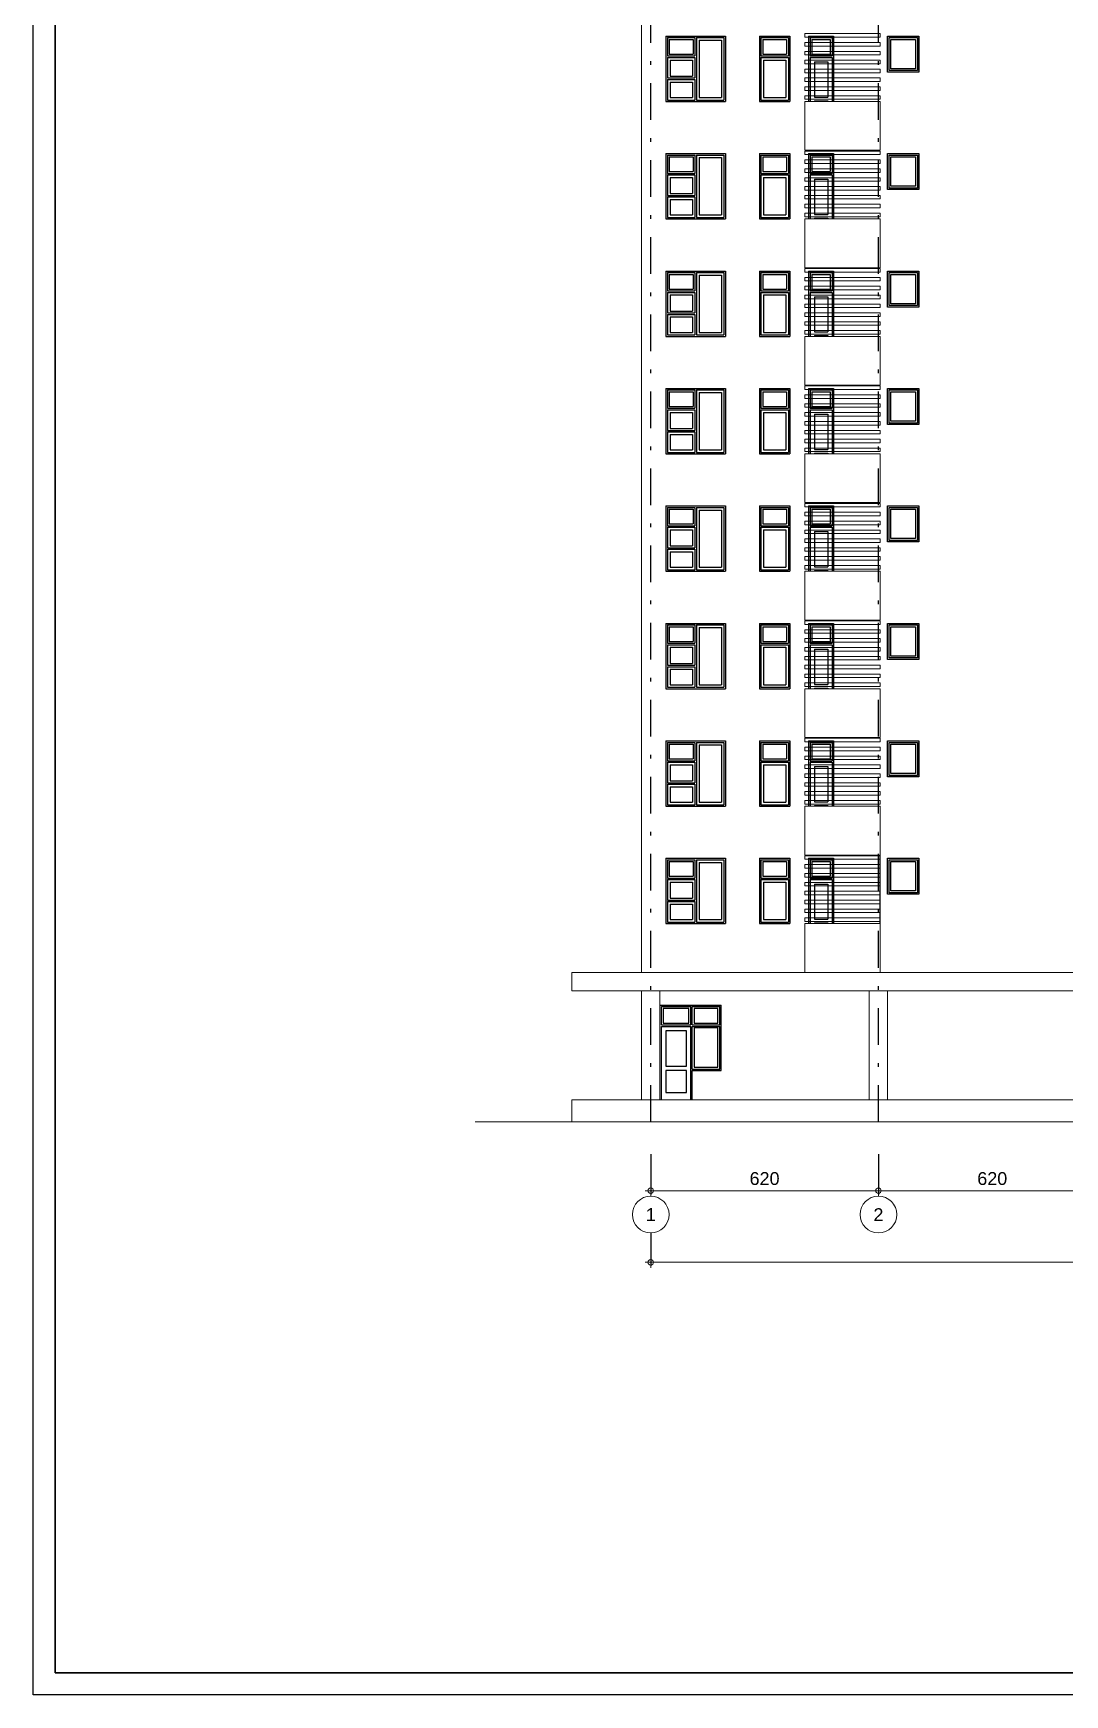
# Model space of a CAD drawing. Header units: millimetres. Extents: x 1676 to 1802, y 1105 to 1194.
# Drawn here: x 1676.22 to 1704.31, y 1104.62 to 1149.89 of the extents above; entities that cross this region are included whole.
import ezdxf
from ezdxf.enums import TextEntityAlignment as Align

# ---------------------------------------------------------------- set-up
doc = ezdxf.new("R2010")
doc.units = ezdxf.units.MM
doc.linetypes.add('DASHDOT', pattern=[1, 0.5, -0.25, 0, -0.25])
doc.layers.get('defpoints').update_dxf_attribs({"color": 1})
for name, color, linetype, lineweight in [('ars', 11, 'Continuous', 0), ('KOP', 7, 'Continuous', 20), ('KOP GARIS', 1, 'Continuous', 30), ('lan', 7, 'Continuous', 15), ('tem', 5, 'Continuous', 20), ('u', 6, 'Continuous', 20)]:
    doc.layers.add(name, color=color, linetype=linetype, lineweight=lineweight)
doc.layers.add('as', color=1, linetype='Continuous', plot=False)
doc.layers.add('Kusen', color=30, linetype='Continuous')
doc.styles.add('BOLD', font='arial.ttf')
doc.styles.add('S', font='simplex', dxfattribs={"width": 0.75})
doc.styles.get("Standard").update_dxf_attribs({"font": 'arial.ttf'})
doc.dimstyles.new('sk-100', dxfattribs={"dimtxt": 0.35, "dimasz": 0.15, "dimexe": 0.1, "dimexo": 0, "dimgap": 0.15, "dimtad": 1, "dimdec": 0, "dimlfac": 100, "dimzin": 0, "dimdsep": 46, "dimtxsty": 'Standard', "dimblk": 'BULAT', "dimcen": 0.09, "dimclrd": 256, "dimclre": 256, "dimclrt": 256, "dimadec": 0, "dimazin": 0, "dimtfac": 1, "dimtdec": 0, "dimtofl": 0, "dimtmove": 0, "dimatfit": 3, "dimldrblk": 'BULAT', "dimfxl": 1, "dimtolj": 1, "dimtzin": 0, "dimlwd": -1, "dimarcsym": 0})

# ---------------------------------------------------------------- blocks, each defined once
blk = doc.blocks.new('KOP A3 DED')
blk.add_lwpolyline([(-21, 29.697), (21, 29.697), (21, 0), (-21, 0), (-21, 29.697)])
at = {"layer": 'KOP GARIS'}
blk.add_lwpolyline([(-20.8, 29.497), (20.8, 29.497), (20.8, 0.2), (-20.8, 0.2)], close=True, dxfattribs=at)
at = {"layer": 'KOP', "style": 'BOLD'}
for tag, p in [('JUDUL1', (15.945, 4.092)), ('JUDUL2', (15.945, 3.747)), ('JUDUL3', (15.945, 3.427)), ('NO', (17.215, 1.101)), ('REFF', (17.207, 0.727)), ('FILE', (17.189, 0.336))]:
    blk.add_attdef(tag, p, '', height=0.12, dxfattribs=at)
for tag, p in [('SCALE1', (18.171, 1.948)), ('DATE', (19.9, 1.757)), ('NAME', (16.363, 1.738)), ('SCALE2', (18.169, 1.733)), ('SCALE3', (18.17, 1.521))]:
    blk.add_attdef(tag, text='', height=0.12, dxfattribs=at).set_placement(p, align=Align.MIDDLE_CENTER)
blk = doc.blocks.new('BULAT')
for p, q in [((-1, 0), (1, 0)), ((0, -1), (0, 1))]:
    blk.add_line(p, q)
blk.add_circle((0, 0), 0.5)
blk = doc.blocks.new('*D54')
at = {"layer": 'defpoints', "color": 0}
for p in [(1693.038, 1119.351), (1699.238, 1119.351), (1699.238, 1118.351)]:
    blk.add_point(p, dxfattribs=at)
at = {"layer": 'u', "lineweight": -2}
for p, q in [((1693.038, 1119.351), (1693.038, 1118.251)), ((1699.238, 1119.351), (1699.238, 1118.251))]:
    blk.add_line(p, q, dxfattribs=at)
at = {"layer": 'u'}
blk.add_line((1693.188, 1118.351), (1699.088, 1118.351), dxfattribs=at)
at = {"layer": 'u', "xscale": 0.15, "yscale": 0.15, "zscale": 0.15, "rotation": 180}
blk.add_blockref('BULAT', (1693.038, 1118.351), dxfattribs=at)
at = {"layer": 'u', "xscale": 0.15, "yscale": 0.15, "zscale": 0.15}
blk.add_blockref('BULAT', (1699.238, 1118.351), dxfattribs=at)
at = {"layer": 'u', "insert": (1696.138, 1118.68), "char_height": 0.35, "attachment_point": 5}
blk.add_mtext('\\A1;620', dxfattribs=at)
blk = doc.blocks.new('*D55')
at = {"layer": 'defpoints', "color": 0}
for p in [(1699.238, 1119.351), (1705.438, 1119.351), (1705.438, 1118.351)]:
    blk.add_point(p, dxfattribs=at)
at = {"layer": 'u', "lineweight": -2}
for p, q in [((1699.238, 1119.351), (1699.238, 1118.251)), ((1705.438, 1119.351), (1705.438, 1118.251))]:
    blk.add_line(p, q, dxfattribs=at)
at = {"layer": 'u'}
blk.add_line((1699.388, 1118.351), (1705.288, 1118.351), dxfattribs=at)
at = {"layer": 'u', "xscale": 0.15, "yscale": 0.15, "zscale": 0.15, "rotation": 180}
blk.add_blockref('BULAT', (1699.238, 1118.351), dxfattribs=at)
at = {"layer": 'u', "xscale": 0.15, "yscale": 0.15, "zscale": 0.15}
blk.add_blockref('BULAT', (1705.438, 1118.351), dxfattribs=at)
at = {"layer": 'u', "insert": (1702.338, 1118.68), "char_height": 0.35, "attachment_point": 5}
blk.add_mtext('\\A1;620', dxfattribs=at)
blk = doc.blocks.new('*D66')
at = {"layer": 'defpoints', "color": 0}
for p in [(1693.038, 1117.201), (1767.438, 1117.201), (1767.438, 1116.401)]:
    blk.add_point(p, dxfattribs=at)
at = {"layer": 'u', "lineweight": -2}
for p, q in [((1693.038, 1117.201), (1693.038, 1116.301)), ((1767.438, 1117.201), (1767.438, 1116.301))]:
    blk.add_line(p, q, dxfattribs=at)
at = {"layer": 'u'}
blk.add_line((1693.188, 1116.401), (1767.288, 1116.401), dxfattribs=at)
at = {"layer": 'u', "xscale": 0.15, "yscale": 0.15, "zscale": 0.15, "rotation": 180}
blk.add_blockref('BULAT', (1693.038, 1116.401), dxfattribs=at)
at = {"layer": 'u', "xscale": 0.15, "yscale": 0.15, "zscale": 0.15}
blk.add_blockref('BULAT', (1767.438, 1116.401), dxfattribs=at)
at = {"layer": 'u', "insert": (1730.238, 1116.73), "char_height": 0.35, "attachment_point": 5}
blk.add_mtext('\\A1;7440', dxfattribs=at)
blk = doc.blocks.new('NAV')
blk.add_circle((0, -0.4), 0.4)
at = {"style": 'S', "width": 0.75, "flags": 4}
blk.add_attdef('AV', text='', height=0.3, dxfattribs=at).set_placement((0, -0.4), align=Align.MIDDLE)

msp = doc.modelspace()

# ---------------------------------------------------------------- linework, layer by layer
at = {"layer": 'ars', "linetype": 'ByBlock'}
for points in [[(1699.288, 1149.78), (1697.238, 1149.78), (1697.238, 1149.877), (1699.288, 1149.877)], [(1699.288, 1149.538), (1697.238, 1149.538), (1697.238, 1149.635), (1699.288, 1149.635)], [(1699.288, 1149.296), (1697.238, 1149.296), (1697.238, 1149.393), (1699.288, 1149.393)], [(1699.288, 1149.054), (1697.238, 1149.054), (1697.238, 1149.151), (1699.288, 1149.151)], [(1699.288, 1148.812), (1697.238, 1148.812), (1697.238, 1148.909), (1699.288, 1148.909)], [(1699.288, 1148.571), (1697.238, 1148.571), (1697.238, 1148.667), (1699.288, 1148.667)], [(1699.288, 1148.329), (1697.238, 1148.329), (1697.238, 1148.426), (1699.288, 1148.426)], [(1699.288, 1148.087), (1697.238, 1148.087), (1697.238, 1148.184), (1699.288, 1148.184)], [(1699.288, 1146.58), (1697.238, 1146.58), (1697.238, 1146.677), (1699.288, 1146.677)], [(1699.288, 1146.338), (1697.238, 1146.338), (1697.238, 1146.435), (1699.288, 1146.435)], [(1699.288, 1146.096), (1697.238, 1146.096), (1697.238, 1146.193), (1699.288, 1146.193)], [(1699.288, 1145.854), (1697.238, 1145.854), (1697.238, 1145.951), (1699.288, 1145.951)], [(1699.288, 1145.612), (1697.238, 1145.612), (1697.238, 1145.709), (1699.288, 1145.709)], [(1699.288, 1145.371), (1697.238, 1145.371), (1697.238, 1145.467), (1699.288, 1145.467)], [(1699.288, 1145.129), (1697.238, 1145.129), (1697.238, 1145.226), (1699.288, 1145.226)], [(1699.288, 1144.887), (1697.238, 1144.887), (1697.238, 1144.984), (1699.288, 1144.984)], [(1699.288, 1143.38), (1697.238, 1143.38), (1697.238, 1143.477), (1699.288, 1143.477)], [(1699.288, 1143.138), (1697.238, 1143.138), (1697.238, 1143.235), (1699.288, 1143.235)], [(1699.288, 1142.896), (1697.238, 1142.896), (1697.238, 1142.993), (1699.288, 1142.993)], [(1699.288, 1142.654), (1697.238, 1142.654), (1697.238, 1142.751), (1699.288, 1142.751)], [(1699.288, 1142.412), (1697.238, 1142.412), (1697.238, 1142.509), (1699.288, 1142.509)], [(1699.288, 1142.171), (1697.238, 1142.171), (1697.238, 1142.267), (1699.288, 1142.267)], [(1699.288, 1141.929), (1697.238, 1141.929), (1697.238, 1142.026), (1699.288, 1142.026)], [(1699.288, 1141.687), (1697.238, 1141.687), (1697.238, 1141.784), (1699.288, 1141.784)], [(1699.288, 1140.18), (1697.238, 1140.18), (1697.238, 1140.277), (1699.288, 1140.277)], [(1699.288, 1139.938), (1697.238, 1139.938), (1697.238, 1140.035), (1699.288, 1140.035)], [(1699.288, 1139.696), (1697.238, 1139.696), (1697.238, 1139.793), (1699.288, 1139.793)], [(1699.288, 1139.454), (1697.238, 1139.454), (1697.238, 1139.551), (1699.288, 1139.551)], [(1699.288, 1139.212), (1697.238, 1139.212), (1697.238, 1139.309), (1699.288, 1139.309)], [(1699.288, 1138.971), (1697.238, 1138.971), (1697.238, 1139.067), (1699.288, 1139.067)], [(1699.288, 1138.729), (1697.238, 1138.729), (1697.238, 1138.826), (1699.288, 1138.826)], [(1699.288, 1138.487), (1697.238, 1138.487), (1697.238, 1138.584), (1699.288, 1138.584)], [(1699.288, 1136.98), (1697.238, 1136.98), (1697.238, 1137.077), (1699.288, 1137.077)], [(1699.288, 1136.738), (1697.238, 1136.738), (1697.238, 1136.835), (1699.288, 1136.835)], [(1699.288, 1136.496), (1697.238, 1136.496), (1697.238, 1136.593), (1699.288, 1136.593)], [(1699.288, 1136.254), (1697.238, 1136.254), (1697.238, 1136.351), (1699.288, 1136.351)], [(1699.288, 1136.012), (1697.238, 1136.012), (1697.238, 1136.109), (1699.288, 1136.109)], [(1699.288, 1135.771), (1697.238, 1135.771), (1697.238, 1135.867), (1699.288, 1135.867)], [(1699.288, 1135.529), (1697.238, 1135.529), (1697.238, 1135.626), (1699.288, 1135.626)], [(1699.288, 1135.287), (1697.238, 1135.287), (1697.238, 1135.384), (1699.288, 1135.384)], [(1699.288, 1133.78), (1697.238, 1133.78), (1697.238, 1133.877), (1699.288, 1133.877)], [(1699.288, 1133.538), (1697.238, 1133.538), (1697.238, 1133.635), (1699.288, 1133.635)], [(1699.288, 1133.296), (1697.238, 1133.296), (1697.238, 1133.393), (1699.288, 1133.393)], [(1699.288, 1133.054), (1697.238, 1133.054), (1697.238, 1133.151), (1699.288, 1133.151)], [(1699.288, 1132.812), (1697.238, 1132.812), (1697.238, 1132.909), (1699.288, 1132.909)], [(1699.288, 1132.571), (1697.238, 1132.571), (1697.238, 1132.667), (1699.288, 1132.667)], [(1699.288, 1132.329), (1697.238, 1132.329), (1697.238, 1132.426), (1699.288, 1132.426)], [(1699.288, 1132.087), (1697.238, 1132.087), (1697.238, 1132.184), (1699.288, 1132.184)], [(1699.288, 1130.58), (1697.238, 1130.58), (1697.238, 1130.677), (1699.288, 1130.677)], [(1699.288, 1130.338), (1697.238, 1130.338), (1697.238, 1130.435), (1699.288, 1130.435)], [(1699.288, 1130.096), (1697.238, 1130.096), (1697.238, 1130.193), (1699.288, 1130.193)], [(1699.288, 1129.854), (1697.238, 1129.854), (1697.238, 1129.951), (1699.288, 1129.951)], [(1699.288, 1129.612), (1697.238, 1129.612), (1697.238, 1129.709), (1699.288, 1129.709)], [(1699.288, 1129.371), (1697.238, 1129.371), (1697.238, 1129.467), (1699.288, 1129.467)], [(1699.288, 1129.129), (1697.238, 1129.129), (1697.238, 1129.226), (1699.288, 1129.226)], [(1699.288, 1128.887), (1697.238, 1128.887), (1697.238, 1128.984), (1699.288, 1128.984)], [(1699.288, 1127.38), (1697.238, 1127.38), (1697.238, 1127.477), (1699.288, 1127.477)], [(1699.288, 1127.138), (1697.238, 1127.138), (1697.238, 1127.235), (1699.288, 1127.235)], [(1699.288, 1126.896), (1697.238, 1126.896), (1697.238, 1126.993), (1699.288, 1126.993)], [(1699.288, 1126.654), (1697.238, 1126.654), (1697.238, 1126.751), (1699.288, 1126.751)], [(1699.288, 1126.412), (1697.238, 1126.412), (1697.238, 1126.509), (1699.288, 1126.509)], [(1699.288, 1126.171), (1697.238, 1126.171), (1697.238, 1126.267), (1699.288, 1126.267)], [(1699.288, 1125.929), (1697.238, 1125.929), (1697.238, 1126.026), (1699.288, 1126.026)], [(1699.288, 1125.687), (1697.238, 1125.687), (1697.238, 1125.784), (1699.288, 1125.784)]]:
    msp.add_lwpolyline(points, close=True, dxfattribs=at)
at = {"layer": 'as', "linetype": 'DASHDOT', "ltscale": 2}
for p, q in [((1699.238, 1120.227), (1699.238, 1177.027)), ((1693.038, 1120.227), (1693.038, 1174.327))]:
    msp.add_line(p, q, dxfattribs=at)
at = {"layer": 'Kusen', "linetype": 'ByBlock'}
for p, q in [((1693.453, 1149.807), (1693.453, 1148.027)), ((1693.453, 1149.807), (1695.073, 1149.807)), ((1693.453, 1149.807), (1695.073, 1149.807)), ((1693.493, 1149.767), (1693.493, 1149.267)), ((1693.493, 1149.767), (1694.243, 1149.767)), ((1693.543, 1149.717), (1693.543, 1149.317)), ((1693.543, 1149.717), (1694.193, 1149.717)), ((1694.193, 1149.717), (1694.193, 1149.317)), ((1694.243, 1149.767), (1694.243, 1149.267)), ((1694.283, 1149.767), (1694.283, 1148.067)), ((1694.283, 1149.767), (1695.033, 1149.767)), ((1694.353, 1149.697), (1694.963, 1149.697)), ((1694.353, 1149.697), (1694.353, 1148.137)), ((1694.963, 1149.697), (1694.963, 1148.137)), ((1695.033, 1149.767), (1695.033, 1148.067)), ((1695.073, 1149.807), (1695.073, 1148.027)), ((1695.998, 1149.807), (1695.998, 1148.027)), ((1695.998, 1149.807), (1696.828, 1149.807)), ((1695.998, 1149.807), (1696.828, 1149.807)), ((1696.038, 1149.767), (1696.038, 1149.267)), ((1696.038, 1149.767), (1696.788, 1149.767)), ((1696.088, 1149.717), (1696.088, 1149.317)), ((1696.088, 1149.717), (1696.738, 1149.717)), ((1696.738, 1149.717), (1696.738, 1149.317)), ((1696.788, 1149.767), (1696.788, 1149.267)), ((1696.828, 1149.807), (1696.828, 1148.027)), ((1697.338, 1149.807), (1697.338, 1148.027)), ((1697.338, 1149.807), (1698.018, 1149.807)), ((1697.338, 1149.807), (1698.018, 1149.807)), ((1697.378, 1149.767), (1697.378, 1149.267)), ((1697.378, 1149.767), (1697.978, 1149.767)), ((1697.428, 1149.717), (1697.428, 1149.317)), ((1697.428, 1149.717), (1697.928, 1149.717)), ((1697.928, 1149.717), (1697.928, 1149.317)), ((1697.978, 1149.767), (1697.978, 1149.267)), ((1698.018, 1149.807), (1698.018, 1148.027)), ((1693.493, 1149.267), (1694.243, 1149.267)), ((1693.493, 1149.227), (1693.493, 1148.667)), ((1693.493, 1149.227), (1694.243, 1149.227)), ((1693.543, 1149.317), (1694.193, 1149.317)), ((1693.563, 1149.157), (1693.563, 1148.717)), ((1693.563, 1149.157), (1694.173, 1149.157)), ((1694.173, 1149.157), (1694.173, 1148.717)), ((1694.243, 1149.227), (1694.243, 1148.667)), ((1695.033, 1149.267), (1695.033, 1149.227)), ((1696.038, 1149.267), (1696.788, 1149.267)), ((1696.038, 1149.227), (1696.038, 1148.067)), ((1696.038, 1149.227), (1696.788, 1149.227)), ((1696.088, 1149.317), (1696.738, 1149.317)), ((1696.108, 1149.157), (1696.108, 1148.137)), ((1696.108, 1149.157), (1696.718, 1149.157)), ((1696.718, 1149.157), (1696.718, 1148.137)), ((1696.788, 1149.227), (1696.788, 1148.067)), ((1697.378, 1149.267), (1697.978, 1149.267)), ((1697.378, 1149.227), (1697.378, 1148.027)), ((1697.378, 1149.227), (1697.978, 1149.227)), ((1697.428, 1149.317), (1697.928, 1149.317)), ((1697.498, 1149.107), (1697.498, 1148.147)), ((1697.498, 1149.107), (1697.858, 1149.107)), ((1697.858, 1149.107), (1697.858, 1148.147)), ((1697.978, 1149.227), (1697.978, 1148.027)), ((1693.493, 1148.667), (1694.243, 1148.667)), ((1693.493, 1148.627), (1693.493, 1148.067)), ((1693.493, 1148.627), (1694.243, 1148.627)), ((1693.563, 1148.717), (1694.173, 1148.717)), ((1693.563, 1148.557), (1693.563, 1148.137)), ((1693.563, 1148.557), (1694.173, 1148.557)), ((1694.173, 1148.557), (1694.173, 1148.137)), ((1694.243, 1148.627), (1694.243, 1148.067)), ((1693.453, 1148.027), (1695.073, 1148.027)), ((1693.493, 1148.067), (1694.243, 1148.067)), ((1693.563, 1148.137), (1694.173, 1148.137)), ((1694.283, 1148.067), (1695.033, 1148.067)), ((1694.353, 1148.137), (1694.963, 1148.137)), ((1695.998, 1148.027), (1696.828, 1148.027)), ((1696.038, 1148.067), (1696.788, 1148.067)), ((1696.108, 1148.137), (1696.718, 1148.137)), ((1697.498, 1148.147), (1697.858, 1148.147)), ((1697.498, 1148.047), (1697.498, 1148.027)), ((1697.498, 1148.047), (1697.858, 1148.047)), ((1697.858, 1148.047), (1697.858, 1148.027)), ((1693.453, 1146.607), (1693.453, 1144.827)), ((1693.453, 1146.607), (1695.073, 1146.607)), ((1693.453, 1146.607), (1695.073, 1146.607)), ((1693.493, 1146.567), (1693.493, 1146.067)), ((1693.493, 1146.567), (1694.243, 1146.567)), ((1693.543, 1146.517), (1693.543, 1146.117)), ((1693.543, 1146.517), (1694.193, 1146.517)), ((1694.193, 1146.517), (1694.193, 1146.117)), ((1694.243, 1146.567), (1694.243, 1146.067)), ((1694.283, 1146.567), (1694.283, 1144.867)), ((1694.283, 1146.567), (1695.033, 1146.567)), ((1694.353, 1146.497), (1694.963, 1146.497)), ((1694.353, 1146.497), (1694.353, 1144.937)), ((1694.963, 1146.497), (1694.963, 1144.937)), ((1695.033, 1146.567), (1695.033, 1144.867)), ((1695.073, 1146.607), (1695.073, 1144.827)), ((1695.998, 1146.607), (1695.998, 1144.827)), ((1695.998, 1146.607), (1696.828, 1146.607)), ((1695.998, 1146.607), (1696.828, 1146.607)), ((1696.038, 1146.567), (1696.038, 1146.067)), ((1696.038, 1146.567), (1696.788, 1146.567)), ((1696.088, 1146.517), (1696.088, 1146.117)), ((1696.088, 1146.517), (1696.738, 1146.517)), ((1696.738, 1146.517), (1696.738, 1146.117)), ((1696.788, 1146.567), (1696.788, 1146.067)), ((1696.828, 1146.607), (1696.828, 1144.827)), ((1697.338, 1146.607), (1697.338, 1144.827)), ((1697.338, 1146.607), (1698.018, 1146.607)), ((1697.338, 1146.607), (1698.018, 1146.607)), ((1697.378, 1146.567), (1697.378, 1146.067)), ((1697.378, 1146.567), (1697.978, 1146.567)), ((1697.428, 1146.517), (1697.428, 1146.117)), ((1697.428, 1146.517), (1697.928, 1146.517)), ((1697.928, 1146.517), (1697.928, 1146.117)), ((1697.978, 1146.567), (1697.978, 1146.067)), ((1698.018, 1146.607), (1698.018, 1144.827)), ((1693.493, 1146.067), (1694.243, 1146.067)), ((1693.493, 1146.027), (1693.493, 1145.467)), ((1693.493, 1146.027), (1694.243, 1146.027)), ((1693.543, 1146.117), (1694.193, 1146.117)), ((1693.563, 1145.957), (1693.563, 1145.517)), ((1693.563, 1145.957), (1694.173, 1145.957)), ((1694.173, 1145.957), (1694.173, 1145.517)), ((1694.243, 1146.027), (1694.243, 1145.467)), ((1695.033, 1146.067), (1695.033, 1146.027)), ((1696.038, 1146.067), (1696.788, 1146.067)), ((1696.038, 1146.027), (1696.038, 1144.867)), ((1696.038, 1146.027), (1696.788, 1146.027)), ((1696.088, 1146.117), (1696.738, 1146.117)), ((1696.108, 1145.957), (1696.108, 1144.937)), ((1696.108, 1145.957), (1696.718, 1145.957)), ((1696.718, 1145.957), (1696.718, 1144.937)), ((1696.788, 1146.027), (1696.788, 1144.867)), ((1697.378, 1146.067), (1697.978, 1146.067)), ((1697.378, 1146.027), (1697.378, 1144.827)), ((1697.378, 1146.027), (1697.978, 1146.027)), ((1697.428, 1146.117), (1697.928, 1146.117)), ((1697.498, 1145.907), (1697.498, 1144.947)), ((1697.498, 1145.907), (1697.858, 1145.907)), ((1697.858, 1145.907), (1697.858, 1144.947)), ((1697.978, 1146.027), (1697.978, 1144.827)), ((1693.493, 1145.467), (1694.243, 1145.467)), ((1693.493, 1145.427), (1693.493, 1144.867)), ((1693.493, 1145.427), (1694.243, 1145.427)), ((1693.563, 1145.517), (1694.173, 1145.517)), ((1693.563, 1145.357), (1693.563, 1144.937)), ((1693.563, 1145.357), (1694.173, 1145.357)), ((1694.173, 1145.357), (1694.173, 1144.937)), ((1694.243, 1145.427), (1694.243, 1144.867)), ((1693.493, 1144.867), (1694.243, 1144.867)), ((1693.563, 1144.937), (1694.173, 1144.937)), ((1694.283, 1144.867), (1695.033, 1144.867)), ((1694.353, 1144.937), (1694.963, 1144.937)), ((1696.038, 1144.867), (1696.788, 1144.867)), ((1696.108, 1144.937), (1696.718, 1144.937)), ((1697.498, 1144.947), (1697.858, 1144.947)), ((1697.498, 1144.847), (1697.498, 1144.827)), ((1697.498, 1144.847), (1697.858, 1144.847)), ((1697.858, 1144.847), (1697.858, 1144.827)), ((1693.453, 1144.827), (1695.073, 1144.827)), ((1695.998, 1144.827), (1696.828, 1144.827)), ((1693.453, 1143.407), (1693.453, 1141.627)), ((1693.453, 1143.407), (1695.073, 1143.407)), ((1693.453, 1143.407), (1695.073, 1143.407)), ((1693.493, 1143.367), (1693.493, 1142.867)), ((1693.493, 1143.367), (1694.243, 1143.367)), ((1693.543, 1143.317), (1693.543, 1142.917)), ((1693.543, 1143.317), (1694.193, 1143.317)), ((1694.193, 1143.317), (1694.193, 1142.917)), ((1694.243, 1143.367), (1694.243, 1142.867)), ((1694.283, 1143.367), (1694.283, 1141.667)), ((1694.283, 1143.367), (1695.033, 1143.367)), ((1694.353, 1143.297), (1694.963, 1143.297)), ((1694.353, 1143.297), (1694.353, 1141.737)), ((1694.963, 1143.297), (1694.963, 1141.737)), ((1695.033, 1143.367), (1695.033, 1141.667)), ((1695.073, 1143.407), (1695.073, 1141.627)), ((1695.998, 1143.407), (1695.998, 1141.627)), ((1695.998, 1143.407), (1696.828, 1143.407)), ((1695.998, 1143.407), (1696.828, 1143.407)), ((1696.038, 1143.367), (1696.038, 1142.867)), ((1696.038, 1143.367), (1696.788, 1143.367)), ((1696.088, 1143.317), (1696.088, 1142.917)), ((1696.088, 1143.317), (1696.738, 1143.317)), ((1696.738, 1143.317), (1696.738, 1142.917)), ((1696.788, 1143.367), (1696.788, 1142.867)), ((1696.828, 1143.407), (1696.828, 1141.627)), ((1697.338, 1143.407), (1697.338, 1141.627)), ((1697.338, 1143.407), (1698.018, 1143.407)), ((1697.338, 1143.407), (1698.018, 1143.407)), ((1697.378, 1143.367), (1697.378, 1142.867)), ((1697.378, 1143.367), (1697.978, 1143.367)), ((1697.428, 1143.317), (1697.428, 1142.917)), ((1697.428, 1143.317), (1697.928, 1143.317)), ((1697.928, 1143.317), (1697.928, 1142.917)), ((1697.978, 1143.367), (1697.978, 1142.867)), ((1698.018, 1143.407), (1698.018, 1141.627)), ((1693.493, 1142.867), (1694.243, 1142.867)), ((1693.493, 1142.827), (1693.493, 1142.267)), ((1693.493, 1142.827), (1694.243, 1142.827)), ((1693.543, 1142.917), (1694.193, 1142.917)), ((1693.563, 1142.757), (1693.563, 1142.317)), ((1693.563, 1142.757), (1694.173, 1142.757)), ((1694.173, 1142.757), (1694.173, 1142.317)), ((1694.243, 1142.827), (1694.243, 1142.267)), ((1695.033, 1142.867), (1695.033, 1142.827)), ((1696.038, 1142.867), (1696.788, 1142.867)), ((1696.038, 1142.827), (1696.038, 1141.667)), ((1696.038, 1142.827), (1696.788, 1142.827)), ((1696.088, 1142.917), (1696.738, 1142.917)), ((1696.108, 1142.757), (1696.108, 1141.737)), ((1696.108, 1142.757), (1696.718, 1142.757)), ((1696.718, 1142.757), (1696.718, 1141.737)), ((1696.788, 1142.827), (1696.788, 1141.667)), ((1697.378, 1142.867), (1697.978, 1142.867)), ((1697.378, 1142.827), (1697.378, 1141.627)), ((1697.378, 1142.827), (1697.978, 1142.827)), ((1697.428, 1142.917), (1697.928, 1142.917)), ((1697.498, 1142.707), (1697.498, 1141.747)), ((1697.498, 1142.707), (1697.858, 1142.707)), ((1697.858, 1142.707), (1697.858, 1141.747)), ((1697.978, 1142.827), (1697.978, 1141.627)), ((1693.493, 1142.267), (1694.243, 1142.267)), ((1693.493, 1142.227), (1693.493, 1141.667)), ((1693.493, 1142.227), (1694.243, 1142.227)), ((1693.563, 1142.317), (1694.173, 1142.317)), ((1693.563, 1142.157), (1693.563, 1141.737)), ((1693.563, 1142.157), (1694.173, 1142.157)), ((1694.173, 1142.157), (1694.173, 1141.737)), ((1694.243, 1142.227), (1694.243, 1141.667)), ((1693.563, 1141.737), (1694.173, 1141.737)), ((1694.353, 1141.737), (1694.963, 1141.737)), ((1696.108, 1141.737), (1696.718, 1141.737)), ((1697.498, 1141.747), (1697.858, 1141.747)), ((1693.453, 1141.627), (1695.073, 1141.627)), ((1693.493, 1141.667), (1694.243, 1141.667)), ((1694.283, 1141.667), (1695.033, 1141.667)), ((1695.998, 1141.627), (1696.828, 1141.627)), ((1696.038, 1141.667), (1696.788, 1141.667)), ((1697.498, 1141.647), (1697.498, 1141.627)), ((1697.498, 1141.647), (1697.858, 1141.647)), ((1697.858, 1141.647), (1697.858, 1141.627)), ((1693.453, 1140.207), (1693.453, 1138.427)), ((1693.453, 1140.207), (1695.073, 1140.207)), ((1693.453, 1140.207), (1695.073, 1140.207)), ((1693.493, 1140.167), (1693.493, 1139.667)), ((1693.493, 1140.167), (1694.243, 1140.167)), ((1693.543, 1140.117), (1693.543, 1139.717)), ((1693.543, 1140.117), (1694.193, 1140.117)), ((1694.193, 1140.117), (1694.193, 1139.717)), ((1694.243, 1140.167), (1694.243, 1139.667)), ((1694.283, 1140.167), (1694.283, 1138.467)), ((1694.283, 1140.167), (1695.033, 1140.167)), ((1694.353, 1140.097), (1694.963, 1140.097)), ((1694.353, 1140.097), (1694.353, 1138.537)), ((1694.963, 1140.097), (1694.963, 1138.537)), ((1695.033, 1140.167), (1695.033, 1138.467)), ((1695.073, 1140.207), (1695.073, 1138.427)), ((1695.998, 1140.207), (1695.998, 1138.427)), ((1695.998, 1140.207), (1696.828, 1140.207)), ((1695.998, 1140.207), (1696.828, 1140.207)), ((1696.038, 1140.167), (1696.038, 1139.667)), ((1696.038, 1140.167), (1696.788, 1140.167)), ((1696.088, 1140.117), (1696.088, 1139.717)), ((1696.088, 1140.117), (1696.738, 1140.117)), ((1696.738, 1140.117), (1696.738, 1139.717)), ((1696.788, 1140.167), (1696.788, 1139.667)), ((1696.828, 1140.207), (1696.828, 1138.427)), ((1697.338, 1140.207), (1697.338, 1138.427)), ((1697.338, 1140.207), (1698.018, 1140.207)), ((1697.338, 1140.207), (1698.018, 1140.207)), ((1697.378, 1140.167), (1697.378, 1139.667)), ((1697.378, 1140.167), (1697.978, 1140.167)), ((1697.428, 1140.117), (1697.428, 1139.717)), ((1697.428, 1140.117), (1697.928, 1140.117)), ((1697.928, 1140.117), (1697.928, 1139.717)), ((1697.978, 1140.167), (1697.978, 1139.667)), ((1698.018, 1140.207), (1698.018, 1138.427)), ((1693.493, 1139.667), (1694.243, 1139.667)), ((1693.493, 1139.627), (1693.493, 1139.067)), ((1693.493, 1139.627), (1694.243, 1139.627)), ((1693.543, 1139.717), (1694.193, 1139.717)), ((1693.563, 1139.557), (1693.563, 1139.117)), ((1693.563, 1139.557), (1694.173, 1139.557)), ((1694.173, 1139.557), (1694.173, 1139.117)), ((1694.243, 1139.627), (1694.243, 1139.067)), ((1695.033, 1139.667), (1695.033, 1139.627)), ((1696.038, 1139.667), (1696.788, 1139.667)), ((1696.038, 1139.627), (1696.038, 1138.467)), ((1696.038, 1139.627), (1696.788, 1139.627)), ((1696.088, 1139.717), (1696.738, 1139.717)), ((1696.108, 1139.557), (1696.108, 1138.537)), ((1696.108, 1139.557), (1696.718, 1139.557)), ((1696.718, 1139.557), (1696.718, 1138.537)), ((1696.788, 1139.627), (1696.788, 1138.467)), ((1697.378, 1139.667), (1697.978, 1139.667)), ((1697.378, 1139.627), (1697.378, 1138.427)), ((1697.378, 1139.627), (1697.978, 1139.627)), ((1697.428, 1139.717), (1697.928, 1139.717)), ((1697.498, 1139.507), (1697.498, 1138.547)), ((1697.498, 1139.507), (1697.858, 1139.507)), ((1697.858, 1139.507), (1697.858, 1138.547)), ((1697.978, 1139.627), (1697.978, 1138.427)), ((1693.493, 1139.067), (1694.243, 1139.067)), ((1693.493, 1139.027), (1693.493, 1138.467)), ((1693.493, 1139.027), (1694.243, 1139.027)), ((1693.563, 1139.117), (1694.173, 1139.117)), ((1694.243, 1139.027), (1694.243, 1138.467)), ((1693.563, 1138.957), (1693.563, 1138.537)), ((1693.563, 1138.957), (1694.173, 1138.957)), ((1693.563, 1138.537), (1694.173, 1138.537)), ((1694.173, 1138.957), (1694.173, 1138.537)), ((1694.353, 1138.537), (1694.963, 1138.537)), ((1696.108, 1138.537), (1696.718, 1138.537)), ((1697.498, 1138.547), (1697.858, 1138.547)), ((1693.453, 1138.427), (1695.073, 1138.427)), ((1693.493, 1138.467), (1694.243, 1138.467)), ((1694.283, 1138.467), (1695.033, 1138.467)), ((1695.998, 1138.427), (1696.828, 1138.427)), ((1696.038, 1138.467), (1696.788, 1138.467)), ((1697.498, 1138.447), (1697.498, 1138.427)), ((1697.498, 1138.447), (1697.858, 1138.447)), ((1697.858, 1138.447), (1697.858, 1138.427)), ((1693.453, 1137.007), (1693.453, 1135.227)), ((1693.453, 1137.007), (1695.073, 1137.007)), ((1693.453, 1137.007), (1695.073, 1137.007)), ((1693.493, 1136.967), (1693.493, 1136.467)), ((1693.493, 1136.967), (1694.243, 1136.967)), ((1693.543, 1136.917), (1693.543, 1136.517)), ((1693.543, 1136.917), (1694.193, 1136.917)), ((1694.193, 1136.917), (1694.193, 1136.517)), ((1694.243, 1136.967), (1694.243, 1136.467)), ((1694.283, 1136.967), (1694.283, 1135.267)), ((1694.283, 1136.967), (1695.033, 1136.967)), ((1694.353, 1136.897), (1694.963, 1136.897)), ((1694.353, 1136.897), (1694.353, 1135.337)), ((1694.963, 1136.897), (1694.963, 1135.337)), ((1695.033, 1136.967), (1695.033, 1135.267)), ((1695.073, 1137.007), (1695.073, 1135.227)), ((1695.998, 1137.007), (1695.998, 1135.227)), ((1695.998, 1137.007), (1696.828, 1137.007)), ((1695.998, 1137.007), (1696.828, 1137.007)), ((1696.038, 1136.967), (1696.038, 1136.467)), ((1696.038, 1136.967), (1696.788, 1136.967)), ((1696.088, 1136.917), (1696.088, 1136.517)), ((1696.088, 1136.917), (1696.738, 1136.917)), ((1696.738, 1136.917), (1696.738, 1136.517)), ((1696.788, 1136.967), (1696.788, 1136.467)), ((1696.828, 1137.007), (1696.828, 1135.227)), ((1697.338, 1137.007), (1697.338, 1135.227)), ((1697.338, 1137.007), (1698.018, 1137.007)), ((1697.338, 1137.007), (1698.018, 1137.007)), ((1697.378, 1136.967), (1697.378, 1136.467)), ((1697.378, 1136.967), (1697.978, 1136.967)), ((1697.428, 1136.917), (1697.428, 1136.517)), ((1697.428, 1136.917), (1697.928, 1136.917)), ((1697.928, 1136.917), (1697.928, 1136.517)), ((1697.978, 1136.967), (1697.978, 1136.467)), ((1698.018, 1137.007), (1698.018, 1135.227)), ((1693.493, 1136.467), (1694.243, 1136.467)), ((1693.493, 1136.427), (1693.493, 1135.867)), ((1693.493, 1136.427), (1694.243, 1136.427)), ((1693.543, 1136.517), (1694.193, 1136.517)), ((1693.563, 1136.357), (1693.563, 1135.917)), ((1693.563, 1136.357), (1694.173, 1136.357)), ((1694.173, 1136.357), (1694.173, 1135.917)), ((1694.243, 1136.427), (1694.243, 1135.867)), ((1695.033, 1136.467), (1695.033, 1136.427)), ((1696.038, 1136.467), (1696.788, 1136.467)), ((1696.038, 1136.427), (1696.038, 1135.267)), ((1696.038, 1136.427), (1696.788, 1136.427)), ((1696.088, 1136.517), (1696.738, 1136.517)), ((1696.108, 1136.357), (1696.108, 1135.337)), ((1696.108, 1136.357), (1696.718, 1136.357)), ((1696.718, 1136.357), (1696.718, 1135.337)), ((1696.788, 1136.427), (1696.788, 1135.267)), ((1697.378, 1136.467), (1697.978, 1136.467)), ((1697.378, 1136.427), (1697.378, 1135.227)), ((1697.378, 1136.427), (1697.978, 1136.427)), ((1697.428, 1136.517), (1697.928, 1136.517)), ((1697.498, 1136.307), (1697.498, 1135.347)), ((1697.498, 1136.307), (1697.858, 1136.307)), ((1697.858, 1136.307), (1697.858, 1135.347)), ((1697.978, 1136.427), (1697.978, 1135.227)), ((1693.493, 1135.867), (1694.243, 1135.867)), ((1693.493, 1135.827), (1693.493, 1135.267)), ((1693.493, 1135.827), (1694.243, 1135.827)), ((1693.563, 1135.917), (1694.173, 1135.917)), ((1694.243, 1135.827), (1694.243, 1135.267)), ((1693.563, 1135.757), (1693.563, 1135.337)), ((1693.563, 1135.757), (1694.173, 1135.757)), ((1693.563, 1135.337), (1694.173, 1135.337)), ((1694.173, 1135.757), (1694.173, 1135.337)), ((1694.353, 1135.337), (1694.963, 1135.337)), ((1696.108, 1135.337), (1696.718, 1135.337)), ((1697.498, 1135.347), (1697.858, 1135.347)), ((1693.453, 1135.227), (1695.073, 1135.227)), ((1693.493, 1135.267), (1694.243, 1135.267)), ((1694.283, 1135.267), (1695.033, 1135.267)), ((1695.998, 1135.227), (1696.828, 1135.227)), ((1696.038, 1135.267), (1696.788, 1135.267)), ((1697.498, 1135.247), (1697.498, 1135.227)), ((1697.498, 1135.247), (1697.858, 1135.247)), ((1697.858, 1135.247), (1697.858, 1135.227)), ((1693.453, 1133.807), (1693.453, 1132.027)), ((1693.453, 1133.807), (1695.073, 1133.807)), ((1693.453, 1133.807), (1695.073, 1133.807)), ((1693.493, 1133.767), (1693.493, 1133.267)), ((1693.493, 1133.767), (1694.243, 1133.767)), ((1693.543, 1133.717), (1693.543, 1133.317)), ((1693.543, 1133.717), (1694.193, 1133.717)), ((1694.193, 1133.717), (1694.193, 1133.317)), ((1694.243, 1133.767), (1694.243, 1133.267)), ((1694.283, 1133.767), (1694.283, 1132.067)), ((1694.283, 1133.767), (1695.033, 1133.767)), ((1694.353, 1133.697), (1694.963, 1133.697)), ((1694.353, 1133.697), (1694.353, 1132.137)), ((1694.963, 1133.697), (1694.963, 1132.137)), ((1695.033, 1133.767), (1695.033, 1132.067)), ((1695.073, 1133.807), (1695.073, 1132.027)), ((1695.998, 1133.807), (1695.998, 1132.027)), ((1695.998, 1133.807), (1696.828, 1133.807)), ((1695.998, 1133.807), (1696.828, 1133.807)), ((1696.038, 1133.767), (1696.038, 1133.267)), ((1696.038, 1133.767), (1696.788, 1133.767)), ((1696.088, 1133.717), (1696.088, 1133.317)), ((1696.088, 1133.717), (1696.738, 1133.717)), ((1696.738, 1133.717), (1696.738, 1133.317)), ((1696.788, 1133.767), (1696.788, 1133.267)), ((1696.828, 1133.807), (1696.828, 1132.027)), ((1697.338, 1133.807), (1697.338, 1132.027)), ((1697.338, 1133.807), (1698.018, 1133.807)), ((1697.338, 1133.807), (1698.018, 1133.807)), ((1697.378, 1133.767), (1697.378, 1133.267)), ((1697.378, 1133.767), (1697.978, 1133.767)), ((1697.428, 1133.717), (1697.428, 1133.317)), ((1697.428, 1133.717), (1697.928, 1133.717)), ((1697.928, 1133.717), (1697.928, 1133.317)), ((1697.978, 1133.767), (1697.978, 1133.267)), ((1698.018, 1133.807), (1698.018, 1132.027)), ((1693.493, 1133.267), (1694.243, 1133.267)), ((1693.493, 1133.227), (1693.493, 1132.667)), ((1693.493, 1133.227), (1694.243, 1133.227)), ((1693.543, 1133.317), (1694.193, 1133.317)), ((1693.563, 1133.157), (1693.563, 1132.717)), ((1693.563, 1133.157), (1694.173, 1133.157)), ((1694.173, 1133.157), (1694.173, 1132.717)), ((1694.243, 1133.227), (1694.243, 1132.667)), ((1695.033, 1133.267), (1695.033, 1133.227)), ((1696.038, 1133.267), (1696.788, 1133.267)), ((1696.038, 1133.227), (1696.038, 1132.067)), ((1696.038, 1133.227), (1696.788, 1133.227)), ((1696.088, 1133.317), (1696.738, 1133.317)), ((1696.108, 1133.157), (1696.108, 1132.137)), ((1696.108, 1133.157), (1696.718, 1133.157)), ((1696.718, 1133.157), (1696.718, 1132.137)), ((1696.788, 1133.227), (1696.788, 1132.067)), ((1697.378, 1133.267), (1697.978, 1133.267)), ((1697.378, 1133.227), (1697.378, 1132.027)), ((1697.378, 1133.227), (1697.978, 1133.227)), ((1697.428, 1133.317), (1697.928, 1133.317)), ((1697.498, 1133.107), (1697.498, 1132.147)), ((1697.498, 1133.107), (1697.858, 1133.107)), ((1697.858, 1133.107), (1697.858, 1132.147)), ((1697.978, 1133.227), (1697.978, 1132.027)), ((1693.493, 1132.667), (1694.243, 1132.667)), ((1693.493, 1132.627), (1693.493, 1132.067)), ((1693.493, 1132.627), (1694.243, 1132.627)), ((1693.563, 1132.717), (1694.173, 1132.717)), ((1694.243, 1132.627), (1694.243, 1132.067)), ((1693.563, 1132.557), (1693.563, 1132.137)), ((1693.563, 1132.557), (1694.173, 1132.557)), ((1694.173, 1132.557), (1694.173, 1132.137)), ((1693.453, 1132.027), (1695.073, 1132.027)), ((1693.493, 1132.067), (1694.243, 1132.067)), ((1693.563, 1132.137), (1694.173, 1132.137)), ((1694.283, 1132.067), (1695.033, 1132.067)), ((1694.353, 1132.137), (1694.963, 1132.137)), ((1695.998, 1132.027), (1696.828, 1132.027)), ((1696.038, 1132.067), (1696.788, 1132.067)), ((1696.108, 1132.137), (1696.718, 1132.137)), ((1697.498, 1132.147), (1697.858, 1132.147)), ((1697.498, 1132.047), (1697.498, 1132.027)), ((1697.498, 1132.047), (1697.858, 1132.047)), ((1697.858, 1132.047), (1697.858, 1132.027)), ((1693.453, 1130.607), (1693.453, 1128.827)), ((1693.453, 1130.607), (1695.073, 1130.607)), ((1693.453, 1130.607), (1695.073, 1130.607)), ((1693.493, 1130.567), (1693.493, 1130.067)), ((1693.493, 1130.567), (1694.243, 1130.567)), ((1693.543, 1130.517), (1693.543, 1130.117)), ((1693.543, 1130.517), (1694.193, 1130.517)), ((1694.193, 1130.517), (1694.193, 1130.117)), ((1694.243, 1130.567), (1694.243, 1130.067)), ((1694.283, 1130.567), (1694.283, 1128.867)), ((1694.283, 1130.567), (1695.033, 1130.567)), ((1694.353, 1130.497), (1694.963, 1130.497)), ((1694.353, 1130.497), (1694.353, 1128.937)), ((1694.963, 1130.497), (1694.963, 1128.937)), ((1695.033, 1130.567), (1695.033, 1128.867)), ((1695.073, 1130.607), (1695.073, 1128.827)), ((1695.998, 1130.607), (1695.998, 1128.827)), ((1695.998, 1130.607), (1696.828, 1130.607)), ((1695.998, 1130.607), (1696.828, 1130.607)), ((1696.038, 1130.567), (1696.038, 1130.067)), ((1696.038, 1130.567), (1696.788, 1130.567)), ((1696.088, 1130.517), (1696.088, 1130.117)), ((1696.088, 1130.517), (1696.738, 1130.517)), ((1696.738, 1130.517), (1696.738, 1130.117)), ((1696.788, 1130.567), (1696.788, 1130.067)), ((1696.828, 1130.607), (1696.828, 1128.827)), ((1697.338, 1130.607), (1697.338, 1128.827)), ((1697.338, 1130.607), (1698.018, 1130.607)), ((1697.338, 1130.607), (1698.018, 1130.607)), ((1697.378, 1130.567), (1697.378, 1130.067)), ((1697.378, 1130.567), (1697.978, 1130.567)), ((1697.428, 1130.517), (1697.428, 1130.117)), ((1697.428, 1130.517), (1697.928, 1130.517)), ((1697.928, 1130.517), (1697.928, 1130.117)), ((1697.978, 1130.567), (1697.978, 1130.067)), ((1698.018, 1130.607), (1698.018, 1128.827)), ((1693.493, 1130.067), (1694.243, 1130.067)), ((1693.493, 1130.027), (1693.493, 1129.467)), ((1693.493, 1130.027), (1694.243, 1130.027)), ((1693.543, 1130.117), (1694.193, 1130.117)), ((1693.563, 1129.957), (1693.563, 1129.517)), ((1693.563, 1129.957), (1694.173, 1129.957)), ((1694.173, 1129.957), (1694.173, 1129.517)), ((1694.243, 1130.027), (1694.243, 1129.467)), ((1695.033, 1130.067), (1695.033, 1130.027)), ((1696.038, 1130.067), (1696.788, 1130.067)), ((1696.038, 1130.027), (1696.038, 1128.867)), ((1696.038, 1130.027), (1696.788, 1130.027)), ((1696.088, 1130.117), (1696.738, 1130.117)), ((1696.108, 1129.957), (1696.108, 1128.937)), ((1696.108, 1129.957), (1696.718, 1129.957)), ((1696.718, 1129.957), (1696.718, 1128.937)), ((1696.788, 1130.027), (1696.788, 1128.867)), ((1697.378, 1130.067), (1697.978, 1130.067)), ((1697.378, 1130.027), (1697.378, 1128.827)), ((1697.378, 1130.027), (1697.978, 1130.027)), ((1697.428, 1130.117), (1697.928, 1130.117)), ((1697.498, 1129.907), (1697.498, 1128.947)), ((1697.498, 1129.907), (1697.858, 1129.907)), ((1697.858, 1129.907), (1697.858, 1128.947)), ((1697.978, 1130.027), (1697.978, 1128.827)), ((1693.493, 1129.467), (1694.243, 1129.467)), ((1693.563, 1129.517), (1694.173, 1129.517)), ((1693.493, 1129.427), (1693.493, 1128.867)), ((1693.493, 1129.427), (1694.243, 1129.427)), ((1693.563, 1129.357), (1693.563, 1128.937)), ((1693.563, 1129.357), (1694.173, 1129.357)), ((1694.173, 1129.357), (1694.173, 1128.937)), ((1694.243, 1129.427), (1694.243, 1128.867)), ((1693.453, 1128.827), (1695.073, 1128.827)), ((1693.493, 1128.867), (1694.243, 1128.867)), ((1693.563, 1128.937), (1694.173, 1128.937)), ((1694.283, 1128.867), (1695.033, 1128.867)), ((1694.353, 1128.937), (1694.963, 1128.937)), ((1695.998, 1128.827), (1696.828, 1128.827)), ((1696.038, 1128.867), (1696.788, 1128.867)), ((1696.108, 1128.937), (1696.718, 1128.937)), ((1697.498, 1128.947), (1697.858, 1128.947)), ((1697.498, 1128.847), (1697.498, 1128.827)), ((1697.498, 1128.847), (1697.858, 1128.847)), ((1697.858, 1128.847), (1697.858, 1128.827)), ((1693.453, 1127.407), (1693.453, 1125.627)), ((1693.453, 1127.407), (1695.073, 1127.407)), ((1693.493, 1127.367), (1693.493, 1126.867)), ((1693.493, 1127.367), (1694.243, 1127.367)), ((1693.543, 1127.317), (1693.543, 1126.917)), ((1693.543, 1127.317), (1694.193, 1127.317)), ((1694.193, 1127.317), (1694.193, 1126.917)), ((1694.243, 1127.367), (1694.243, 1126.867)), ((1694.283, 1127.367), (1694.283, 1125.667)), ((1694.283, 1127.367), (1695.033, 1127.367)), ((1694.353, 1127.297), (1694.963, 1127.297)), ((1694.353, 1127.297), (1694.353, 1125.737)), ((1694.963, 1127.297), (1694.963, 1125.737)), ((1695.033, 1127.367), (1695.033, 1125.667)), ((1695.073, 1127.407), (1695.073, 1125.627)), ((1695.998, 1127.407), (1695.998, 1125.627)), ((1695.998, 1127.407), (1696.828, 1127.407)), ((1696.038, 1127.367), (1696.038, 1126.867)), ((1696.038, 1127.367), (1696.788, 1127.367)), ((1696.088, 1127.317), (1696.088, 1126.917)), ((1696.088, 1127.317), (1696.738, 1127.317)), ((1696.738, 1127.317), (1696.738, 1126.917)), ((1696.788, 1127.367), (1696.788, 1126.867)), ((1696.828, 1127.407), (1696.828, 1125.627)), ((1697.338, 1127.407), (1697.338, 1125.627)), ((1697.338, 1127.407), (1698.018, 1127.407)), ((1697.378, 1127.367), (1697.378, 1126.867)), ((1697.378, 1127.367), (1697.978, 1127.367)), ((1697.428, 1127.317), (1697.428, 1126.917)), ((1697.428, 1127.317), (1697.928, 1127.317)), ((1697.928, 1127.317), (1697.928, 1126.917)), ((1697.978, 1127.367), (1697.978, 1126.867)), ((1698.018, 1127.407), (1698.018, 1125.627)), ((1699.288, 1125.627), (1699.288, 1127.497)), ((1693.493, 1126.867), (1694.243, 1126.867)), ((1693.493, 1126.827), (1693.493, 1126.267)), ((1693.493, 1126.827), (1694.243, 1126.827)), ((1693.543, 1126.917), (1694.193, 1126.917)), ((1693.563, 1126.757), (1693.563, 1126.317)), ((1693.563, 1126.757), (1694.173, 1126.757)), ((1694.173, 1126.757), (1694.173, 1126.317)), ((1694.243, 1126.827), (1694.243, 1126.267)), ((1695.033, 1126.867), (1695.033, 1126.827)), ((1696.038, 1126.867), (1696.788, 1126.867)), ((1696.038, 1126.827), (1696.038, 1125.667)), ((1696.038, 1126.827), (1696.788, 1126.827)), ((1696.088, 1126.917), (1696.738, 1126.917)), ((1696.108, 1126.757), (1696.108, 1125.737)), ((1696.108, 1126.757), (1696.718, 1126.757)), ((1696.718, 1126.757), (1696.718, 1125.737)), ((1696.788, 1126.827), (1696.788, 1125.667)), ((1697.378, 1126.867), (1697.978, 1126.867)), ((1697.378, 1126.827), (1697.378, 1125.627)), ((1697.378, 1126.827), (1697.978, 1126.827)), ((1697.428, 1126.917), (1697.928, 1126.917)), ((1697.978, 1126.827), (1697.978, 1125.627)), ((1693.563, 1126.317), (1694.173, 1126.317)), ((1697.498, 1126.707), (1697.498, 1125.747)), ((1697.498, 1126.707), (1697.858, 1126.707)), ((1697.858, 1126.707), (1697.858, 1125.747)), ((1693.493, 1126.267), (1694.243, 1126.267)), ((1693.493, 1126.227), (1693.493, 1125.667)), ((1693.493, 1126.227), (1694.243, 1126.227)), ((1693.563, 1126.157), (1693.563, 1125.737)), ((1693.563, 1126.157), (1694.173, 1126.157)), ((1694.173, 1126.157), (1694.173, 1125.737)), ((1694.243, 1126.227), (1694.243, 1125.667)), ((1693.453, 1125.627), (1695.073, 1125.627)), ((1693.493, 1125.667), (1694.243, 1125.667)), ((1693.563, 1125.737), (1694.173, 1125.737)), ((1694.283, 1125.667), (1695.033, 1125.667)), ((1694.353, 1125.737), (1694.963, 1125.737)), ((1695.998, 1125.627), (1696.828, 1125.627)), ((1696.038, 1125.667), (1696.788, 1125.667)), ((1696.108, 1125.737), (1696.718, 1125.737)), ((1697.498, 1125.747), (1697.858, 1125.747)), ((1697.498, 1125.647), (1697.498, 1125.627)), ((1697.498, 1125.647), (1697.858, 1125.647)), ((1697.858, 1125.647), (1697.858, 1125.627)), ((1693.288, 1123.407), (1694.958, 1123.407)), ((1693.328, 1123.367), (1694.128, 1123.367)), ((1693.328, 1122.867), (1693.328, 1123.367)), ((1694.128, 1122.867), (1694.128, 1123.367)), ((1694.168, 1123.367), (1694.918, 1123.367)), ((1694.168, 1122.867), (1694.168, 1123.367)), ((1694.918, 1122.867), (1694.918, 1123.367)), ((1694.958, 1121.627), (1694.958, 1123.407)), ((1693.328, 1122.867), (1694.128, 1122.867)), ((1693.328, 1122.827), (1694.128, 1122.827)), ((1693.328, 1120.827), (1693.328, 1122.827)), ((1694.128, 1120.827), (1694.128, 1122.827)), ((1694.168, 1122.867), (1694.918, 1122.867)), ((1694.168, 1122.827), (1694.918, 1122.827)), ((1694.168, 1121.667), (1694.168, 1122.827)), ((1694.918, 1121.667), (1694.918, 1122.827)), ((1694.168, 1121.667), (1694.918, 1121.667)), ((1694.168, 1121.627), (1694.958, 1121.627)), ((1694.168, 1120.827), (1694.168, 1121.627))]:
    msp.add_line(p, q, dxfattribs=at)
for points in [[(1700.338, 1149.807), (1700.338, 1148.827), (1699.488, 1148.827), (1699.488, 1149.807)], [(1700.298, 1149.767), (1700.298, 1148.867), (1699.528, 1148.867), (1699.528, 1149.767)], [(1700.248, 1149.717), (1700.248, 1148.917), (1699.578, 1148.917), (1699.578, 1149.717)], [(1700.338, 1146.607), (1700.338, 1145.627), (1699.488, 1145.627), (1699.488, 1146.607)], [(1700.298, 1146.567), (1700.298, 1145.667), (1699.528, 1145.667), (1699.528, 1146.567)], [(1700.248, 1146.517), (1700.248, 1145.717), (1699.578, 1145.717), (1699.578, 1146.517)], [(1700.338, 1143.407), (1700.338, 1142.427), (1699.488, 1142.427), (1699.488, 1143.407)], [(1700.298, 1143.367), (1700.298, 1142.467), (1699.528, 1142.467), (1699.528, 1143.367)], [(1700.248, 1143.317), (1700.248, 1142.517), (1699.578, 1142.517), (1699.578, 1143.317)], [(1700.338, 1140.207), (1700.338, 1139.227), (1699.488, 1139.227), (1699.488, 1140.207)], [(1700.298, 1140.167), (1700.298, 1139.267), (1699.528, 1139.267), (1699.528, 1140.167)], [(1700.248, 1140.117), (1700.248, 1139.317), (1699.578, 1139.317), (1699.578, 1140.117)], [(1700.338, 1137.007), (1700.338, 1136.027), (1699.488, 1136.027), (1699.488, 1137.007)], [(1700.298, 1136.967), (1700.298, 1136.067), (1699.528, 1136.067), (1699.528, 1136.967)], [(1700.248, 1136.917), (1700.248, 1136.117), (1699.578, 1136.117), (1699.578, 1136.917)], [(1700.338, 1133.807), (1700.338, 1132.827), (1699.488, 1132.827), (1699.488, 1133.807)], [(1700.298, 1133.767), (1700.298, 1132.867), (1699.528, 1132.867), (1699.528, 1133.767)], [(1700.248, 1133.717), (1700.248, 1132.917), (1699.578, 1132.917), (1699.578, 1133.717)], [(1700.338, 1130.607), (1700.338, 1129.627), (1699.488, 1129.627), (1699.488, 1130.607)], [(1700.298, 1130.567), (1700.298, 1129.667), (1699.528, 1129.667), (1699.528, 1130.567)], [(1700.248, 1130.517), (1700.248, 1129.717), (1699.578, 1129.717), (1699.578, 1130.517)], [(1700.338, 1127.407), (1700.338, 1126.427), (1699.488, 1126.427), (1699.488, 1127.407)], [(1700.298, 1127.367), (1700.298, 1126.467), (1699.528, 1126.467), (1699.528, 1127.367)], [(1700.248, 1127.317), (1700.248, 1126.517), (1699.578, 1126.517), (1699.578, 1127.317)], [(1693.378, 1122.917), (1694.078, 1122.917), (1694.078, 1123.317), (1693.378, 1123.317)], [(1694.218, 1122.917), (1694.868, 1122.917), (1694.868, 1123.317), (1694.218, 1123.317)], [(1693.448, 1121.747), (1694.008, 1121.747), (1694.008, 1122.707), (1693.448, 1122.707)], [(1694.218, 1121.717), (1694.868, 1121.717), (1694.868, 1122.787), (1694.218, 1122.787)], [(1693.448, 1121.027), (1694.008, 1121.027), (1694.008, 1121.627), (1693.448, 1121.627)]]:
    msp.add_lwpolyline(points, close=True, dxfattribs=at)
at = {"layer": 'lan', "linetype": 'Continuous', "ltscale": 2}
for p, q in [((1699.288, 1148.027), (1697.238, 1148.027)), ((1697.238, 1148.027), (1697.238, 1146.697)), ((1699.288, 1148.027), (1699.288, 1146.697)), ((1699.288, 1144.827), (1697.238, 1144.827)), ((1697.238, 1144.827), (1697.238, 1143.497)), ((1699.288, 1144.827), (1699.288, 1143.497)), ((1699.288, 1141.627), (1697.238, 1141.627)), ((1697.238, 1141.627), (1697.238, 1140.297)), ((1699.288, 1141.627), (1699.288, 1140.297)), ((1699.288, 1138.427), (1697.238, 1138.427)), ((1697.238, 1138.427), (1697.238, 1137.097)), ((1699.288, 1138.427), (1699.288, 1137.097)), ((1699.288, 1135.227), (1697.238, 1135.227)), ((1697.238, 1135.227), (1697.238, 1133.897)), ((1699.288, 1135.227), (1699.288, 1133.897)), ((1699.288, 1132.027), (1697.238, 1132.027)), ((1697.238, 1132.027), (1697.238, 1130.697)), ((1699.288, 1132.027), (1699.288, 1130.697)), ((1699.288, 1128.827), (1697.238, 1128.827)), ((1697.238, 1128.827), (1697.238, 1127.497)), ((1699.288, 1128.827), (1699.288, 1127.497)), ((1699.288, 1125.627), (1697.238, 1125.627)), ((1697.238, 1125.627), (1697.238, 1124.297)), ((1699.288, 1125.627), (1699.288, 1124.297))]:
    msp.add_line(p, q, dxfattribs=at)
at = {"layer": 'lan', "linetype": 'ByBlock'}
for p, q in [((1699.288, 1146.697), (1697.238, 1146.697)), ((1699.288, 1143.497), (1697.238, 1143.497)), ((1699.288, 1140.297), (1697.238, 1140.297)), ((1699.288, 1137.097), (1697.238, 1137.097)), ((1699.288, 1133.897), (1697.238, 1133.897)), ((1699.288, 1130.697), (1697.238, 1130.697)), ((1699.288, 1127.497), (1697.238, 1127.497)), ((1690.888, 1124.297), (1774.964, 1124.297)), ((1690.888, 1123.797), (1690.888, 1124.297)), ((1690.888, 1123.797), (1774.964, 1123.797)), ((1690.888, 1120.827), (1772.038, 1120.827)), ((1690.888, 1120.227), (1690.888, 1120.827)), ((1688.259, 1120.227), (1774.964, 1120.227))]:
    msp.add_line(p, q, dxfattribs=at)
at = {"layer": 'tem', "linetype": 'ByBlock'}
for p, q in [((1692.788, 1124.297), (1692.788, 1174.327)), ((1692.788, 1120.827), (1692.788, 1123.797)), ((1693.288, 1120.827), (1693.288, 1123.797)), ((1698.988, 1120.827), (1698.988, 1123.797)), ((1699.488, 1120.827), (1699.488, 1123.797))]:
    msp.add_line(p, q, dxfattribs=at)

# ---------------------------------------------------------------- block references
at = {"xscale": 3, "yscale": 3, "zscale": 3}
msp.add_blockref('KOP A3 DED', (1739.225, 1104.618), dxfattribs=at)
at = {"layer": 'u'}
ref = msp.add_blockref('NAV', (1693.038, 1118.201), dxfattribs=dict(at, xscale=1.25, yscale=1.25, zscale=1.25))
ref.add_attrib('AV', '1', dxfattribs={"layer": '0', "height": 0.35, "flags": 4}).set_placement((1693.038, 1117.701), align=Align.MIDDLE)
ref = msp.add_blockref('NAV', (1699.238, 1118.201), dxfattribs=dict(at, xscale=1.25, yscale=1.25, zscale=1.25))
ref.add_attrib('AV', '2', dxfattribs={"layer": '0', "height": 0.35, "flags": 4}).set_placement((1699.238, 1117.701), align=Align.MIDDLE)

# ---------------------------------------------------------------- dimensions: what is measured, and where the dimension line sits
for base, p1, p2, picture, middle in [((1699.238, 1118.351), (1693.038, 1119.351), (1699.238, 1119.351), '*D54', (1696.138, 1118.351)), ((1705.438, 1118.351), (1699.238, 1119.351), (1705.438, 1119.351), '*D55', (1702.338, 1118.351)), ((1767.438, 1116.401), (1693.038, 1117.201), (1767.438, 1117.201), '*D66', (1730.238, 1116.401))]:
    dim = msp.add_linear_dim(base=base, p1=p1, p2=p2, dimstyle='sk-100', dxfattribs=at)
    dim.commit()
    dim.dimension.update_dxf_attribs({"geometry": picture, "text_midpoint": middle, "dimtype": 160})

doc.saveas('drawing.dxf')
